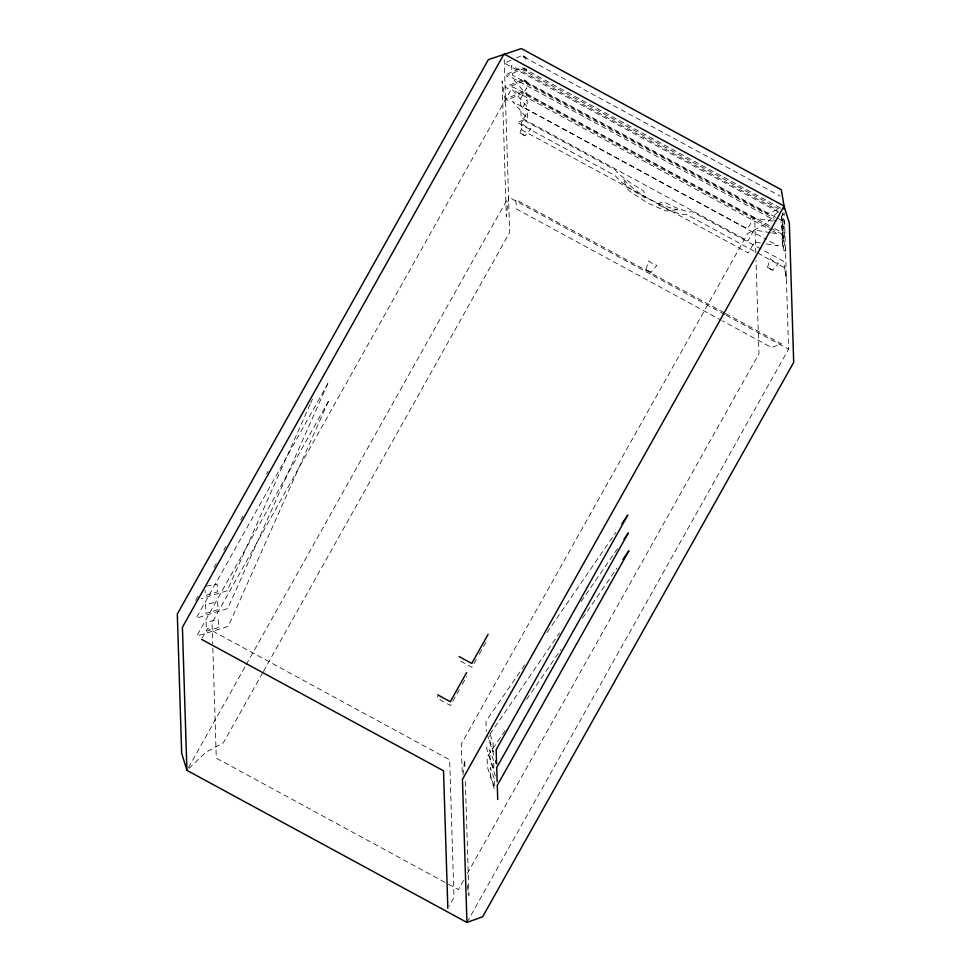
<?xml version="1.0" encoding="UTF-8"?>
<svg xmlns="http://www.w3.org/2000/svg" width="971" height="971" viewBox="0 0 971 971"><rect width="100%" height="100%" fill="white"/><g stroke="black" fill="none" stroke-linecap="round" stroke-linejoin="round"><path stroke-width="0.73" stroke-dasharray="4.86 3.64" d="M724.876 314.568L508.549 197.064L506.328 216.545L502.068 81.066L505.588 102.186M462.961 774.87L464.672 759.88L464.951 768.923M519.971 132.954L522.884 124.446L526.95 127.444L530.955 128.827L525.117 135.879L519.971 132.954L525.202 135.794M645.873 269.501L648.798 260.993L652.864 263.991L656.869 265.374L651.031 272.426L645.873 269.501L651.116 272.341M767.43 267.365L770.355 258.856L774.409 261.854L778.426 263.238L772.576 270.29L767.43 267.365L772.661 270.205M310.065 404.434L227.19 590.744L201.361 598.646M310.671 403.062L312.516 398.911M195.62 600.406L199.322 593.815M214.106 567.452L216.327 563.496M223.718 550.314L225.94 546.357M240.735 520.007L242.944 516.05M266.612 473.872L268.093 471.238M202.15 638.105L207.624 628.346L449.67 759.808L453.991 897.35L449.197 905.882M188.398 767.709L245.457 665.997M246.197 664.674L508.549 197.064M262.68 672.709L223.379 742.779L205.694 752.391L189.005 768.352M263.432 671.386L509.678 232.47L504.095 55.481M459.344 689.616L450.435 705.492L437.787 698.622L437.715 696.086M462.317 684.324L466.772 676.386M476.336 659.321L471.894 667.259L459.247 660.389M479.31 654.029L485.986 642.122M782.772 224.398L782.019 225.721L784.75 227.202L782.59 213.098M463.531 880.345L458.336 889.618L446.369 883.112M467.245 873.73L758.97 353.76L756.033 260.434M466.954 922.45L788.586 349.172L784.422 216.618M524.643 665.062L485.961 721.283L486.289 731.479M546.989 632.57L615.748 532.606M489.967 734.112L559.575 632.898M581.071 601.656L618.029 547.935M505.138 730.69L487.09 756.931L487.406 767.114L495.028 791.062M526.622 699.448L560.995 649.465M582.491 618.236L616.864 568.253M777.832 212.066L765.306 224.034L747.621 233.647L461.322 743.956L462.317 775.768M510.977 60.238L504.337 63.091L780.393 213.037M516.293 57.944L521.609 55.663L780.235 196.13M206.362 586.12L217.152 584.178L217.395 591.861L205.306 595.563L205.136 590.295M773.074 221.145L753.714 217.953L747.549 228.938L520.759 105.754L520.541 98.799L526.695 87.815L526.913 94.77L511.826 77.559L776.217 221.157M770.476 232.664L754.091 229.969L747.925 240.942L521.136 117.758L520.917 110.803L527.071 99.819L527.289 106.786L512.203 89.563L771.277 230.285M771.969 232.906L777.929 233.89L772.613 231.001M760.427 242.956L754.467 241.973L748.301 252.946L521.512 129.774L521.293 122.807L527.447 111.835L527.678 118.79L512.579 101.579L766.337 239.4M766.386 243.939L778.305 245.894L767.673 240.128M780.611 208.146L521.985 67.667L504.714 75.107L507.445 76.588L508.185 75.265L521.9 69.354L779.203 209.105M775.659 217.249L522.362 79.671L505.09 87.111L507.821 88.592L508.561 87.269L522.277 81.358L774.251 218.22M776.994 217.977L782.323 220.878M769.372 225.636L522.738 91.687L505.466 99.115L508.197 100.596L508.938 99.273L522.653 93.362L769.299 227.323M774.7 228.537L782.699 232.882L785.503 251.222L782.784 249.741L781.643 213.717L784.374 215.198L783.731 210.962M770.634 228.051L781.291 233.841L783.524 248.418L782.432 213.899M761.094 249.074L692.287 211.702L688.39 212.03L676.204 207.818L663.824 201.883L656.457 203.971L670.888 210.889L681.569 214.579L686.121 214.203L784.459 267.62L786.376 278.75L783.597 261.296L762.417 249.802M724.245 312.82L515.662 199.528L516.73 209.129L721.125 320.139M725.58 313.536L781.376 343.855L771.557 347.533L722.448 320.867M726.211 315.296L788.586 349.172M445.034 882.384L216.29 758.145L212.746 645.242M490.149 734.646L493.074 742.815L493.365 752.015L489.408 739.611L489.287 735.763M487.187 734.294L493.911 755.426M495.368 776.06L486.847 749.296L486.665 743.47M467.294 885.516L468.932 895.371L465.243 777.953M781.437 215.659L785.126 239.218L782.408 237.737L783.148 236.414L780.915 221.837M755.802 252.909L754.71 218.281L512.664 86.82L212.03 622.666L212.698 643.737M327.81 383.618L227.748 608.562L196.178 618.224L327.81 383.618M328.368 401.436L228.306 626.392L196.749 636.041L328.368 401.436M523.551 56.015L523.102 56.803L525.724 58.224L525.784 60.323L526.161 57.435L523.551 56.015M523.927 68.019L523.478 68.807L526.1 70.228L526.161 72.327L526.537 69.439L523.927 68.019M524.304 80.023L523.855 80.824L526.476 82.244L526.537 84.331L526.913 81.443L524.304 80.023M777.164 209.882L767.345 213.559L512.53 75.155L511.45 65.555L777.164 209.882M523.624 120.101L516.924 122.297L615.262 175.715L619.996 181.14L630.81 189.114L645.302 197.902L643.761 190.984L631.332 183.446L618.988 174.331L614.934 169.682L523.624 120.101M217.953 609.679L205.864 613.381L205.573 604.18L217.71 601.996L217.953 609.679M218.511 627.509L206.422 631.199L206.131 621.998L218.269 619.814L218.511 627.509M677.345 209.748L665.96 210.938L647.9 203.194L629.693 191.251L627.569 189.102L623.066 178.858C636.915 194.079 657.391 204.881 677.345 209.748M493.632 760.633L489.724 749.746L489.967 757.429L493.923 769.845L493.632 760.633M494.19 778.463L490.282 767.563L490.525 775.246L494.482 787.663L494.19 778.463"/><path stroke-width="1.46" d="M466.65 672.587L450.313 701.693L437.666 694.823M488.097 634.342L471.772 663.448L459.125 656.578M186.918 770.343L182.414 627.254L504.046 53.975L784.083 206.083L462.451 779.361L466.954 922.45L482.648 916.782L793.695 362.377L789.326 223.124L784.083 206.083L781.339 189.746L521.378 48.55L488.352 59.644L177.305 614.048L181.674 753.314L186.918 770.343L466.954 922.45M621.768 523.867L627.776 515.115L496.157 749.721L496.594 763.874L495.708 761.058M624.037 539.184L628.334 532.933L496.715 767.551L497.164 781.691M622.884 559.502L628.905 550.763L497.273 785.369L497.722 799.521M201.47 639.319L443.516 770.792L447.837 908.322M784.083 206.083L784.18 209.093"/></g></svg>
